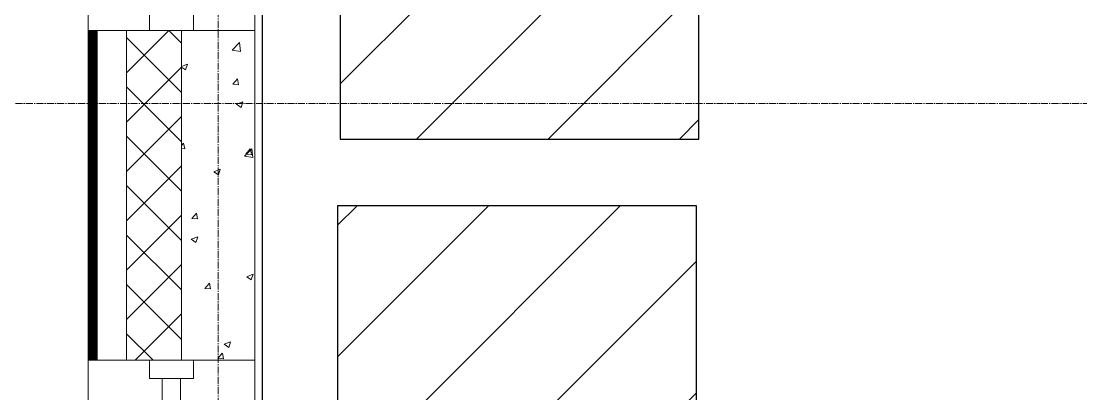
# Model space of a CAD drawing. Header units: millimetres. Extents: x -231292 to 573618, y -153144 to 564035.
# Drawn here: x 8346 to 11239, y -110937 to -109920 of the extents above; entities that cross this region are included whole.
import ezdxf

# ---------------------------------------------------------------- set-up
doc = ezdxf.new("R2010")
doc.units = ezdxf.units.MM
doc.linetypes.add('CENTER2', pattern=[28.575, 19.05, -3.175, 3.175, -3.175])
doc.layers.get('0').update_dxf_attribs({"color": 250})
for name, color, linetype, lineweight in [('10.3) строит. леса', 20, 'Continuous', 30), ('A-Wall_Материал_Газоблок_Контур', 250, 'Continuous', 0), ('АР_Окна', 250, 'Continuous', 5), ('АР_Стены ПЕНОблок', 250, 'Continuous', 20), ('АР_Тонкая', 250, 'Continuous', 5), ('АР_Утеплитель', 250, 'Continuous', 0), ('АР_Штриховка', 250, 'Continuous', 0), ('РД_Оси_100', 250, 'Continuous', 0)]:
    doc.layers.add(name, color=color, linetype=linetype, lineweight=lineweight)

# ---------------------------------------------------------------- blocks, each defined once
blk = doc.blocks.new('оси_рен')
at = {"layer": 'РД_Оси_100', "color": 251, "linetype": 'CENTER2', "true_color": 0x636466}
for p, q in [((1195652.916, 135558.25), (1195652.916, 223268.25)), ((1225207.916, 174613.25), (1189697.958, 174613.25))]:
    blk.add_line(p, q, dxfattribs=at)

msp = doc.modelspace()

# ---------------------------------------------------------------- hatches: boundary and pattern name
at = {"layer": '10.3) строит. леса'}
h = msp.add_hatch(dxfattribs=at)
h.set_pattern_fill('ANSI31', color=256, scale=80)
h.set_pattern_definition([(45, (13416.15, 35637.4), (-179.60512, 179.60512), [])])
h.paths.add_polyline_path([(9216.46, -108241.721), (9216.46, -110241.721), (10196.46, -110241.721), (10196.46, -108241.721)])
h = msp.add_hatch(dxfattribs=at)
h.set_pattern_fill('ANSI31', color=256, scale=80)
h.set_pattern_definition([(45, (13409.22, 33455.42), (-179.60512, 179.60512), [])])
h.paths.add_polyline_path([(9209.529, -110423.694), (9209.529, -112423.694), (10189.529, -112423.694), (10189.529, -110423.694)])

# ---------------------------------------------------------------- linework, layer by layer
msp.add_lwpolyline([(16573.458, -98570.283), (9003.458, -98570.283), (9003.458, -135535.288), (16573.458, -135535.288)], close=True)
for points in [[(9216.46, -108241.721), (9216.46, -110241.721), (10196.46, -110241.721), (10196.46, -108241.721)], [(9209.529, -110423.694), (9209.529, -112423.694), (10189.529, -112423.694), (10189.529, -110423.694)]]:
    msp.add_lwpolyline(points, close=True, dxfattribs=at)
at = {"layer": 'A-Wall_Материал_Газоблок_Контур', "color": 18, "linetype": 'Continuous', "lineweight": 0, "true_color": 0x000000}
for p, q in [((8528.458, -108745.283), (8528.458, -109945.283)), ((8983.458, -109945.283), (8983.458, -108745.283)), ((8528.458, -110845.283), (8528.458, -112045.283)), ((8983.458, -112045.283), (8983.458, -110845.283))]:
    msp.add_line(p, q, dxfattribs=at)
at = {"layer": 'АР_Окна', "color": 18, "linetype": 'Continuous', "lineweight": 5, "true_color": 0x000000}
for p, q in [((8528.458, -108745.283), (8528.458, -109945.283)), ((8983.458, -108745.283), (8983.458, -109945.283)), ((8528.458, -110845.283), (8528.458, -112045.283)), ((8983.458, -110845.283), (8983.458, -112045.283))]:
    msp.add_line(p, q, dxfattribs=at)
for points in [[(8815.958, -109895.283), (8815.958, -109945.283), (8695.958, -109945.283), (8695.958, -109895.283)], [(8815.958, -110895.283), (8815.958, -110845.283), (8695.958, -110845.283), (8695.958, -110895.283)], [(8730.958, -110895.283), (8780.958, -110895.283), (8780.958, -111995.283), (8730.958, -111995.283)]]:
    msp.add_lwpolyline(points, close=True, dxfattribs=at)
at = {"layer": 'АР_Стены ПЕНОблок', "color": 18, "linetype": 'Continuous', "lineweight": 20, "true_color": 0x000000}
for p, q in [((8983.458, -109945.283), (8783.458, -109945.283)), ((8783.458, -109945.283), (8783.458, -110845.283)), ((8983.458, -110845.283), (8983.458, -109945.283)), ((8783.458, -110845.283), (8983.458, -110845.283))]:
    msp.add_line(p, q, dxfattribs=at)
at = {"layer": 'АР_Тонкая', "color": 18, "linetype": 'Continuous', "lineweight": 5, "true_color": 0x000000}
for p, q in [((8553.458, -109945.283), (8528.458, -109945.283)), ((8528.458, -109945.283), (8528.458, -110845.283)), ((8633.458, -109945.283), (8553.458, -109945.283)), ((8553.458, -109945.283), (8553.458, -110845.283)), ((8553.458, -110845.283), (8553.458, -109945.283)), ((8633.458, -110845.283), (8633.458, -109945.283)), ((8528.458, -110845.283), (8553.458, -110845.283)), ((8553.458, -110845.283), (8633.458, -110845.283))]:
    msp.add_line(p, q, dxfattribs=at)
at = {"layer": 'АР_Утеплитель', "color": 18, "linetype": 'Continuous', "lineweight": 0, "true_color": 0x000000}
for p, q in [((8783.458, -109945.283), (8633.458, -109945.283)), ((8633.458, -109945.283), (8633.458, -110845.283)), ((8783.458, -110845.283), (8783.458, -109945.283)), ((8633.458, -110845.283), (8783.458, -110845.283))]:
    msp.add_line(p, q, dxfattribs=at)
at = {"layer": 'АР_Штриховка', "color": 18, "linetype": 'Continuous', "lineweight": 0, "true_color": 0x000000}
for p, q in [((8528.458, -109946.283), (8553.458, -109946.283)), ((8528.458, -109947.283), (8553.458, -109947.283)), ((8528.458, -109948.283), (8553.458, -109948.283)), ((8528.458, -109949.283), (8553.458, -109949.283)), ((8528.458, -109950.283), (8553.458, -109950.283)), ((8528.458, -109951.283), (8553.458, -109951.283)), ((8528.458, -109952.283), (8553.458, -109952.283)), ((8528.458, -109953.283), (8553.458, -109953.283)), ((8528.458, -109954.283), (8553.458, -109954.283)), ((8528.458, -109955.283), (8553.458, -109955.283)), ((8528.458, -109956.283), (8553.458, -109956.283)), ((8528.458, -109957.283), (8553.458, -109957.283)), ((8528.458, -109958.283), (8553.458, -109958.283)), ((8528.458, -109959.283), (8553.458, -109959.283)), ((8528.458, -109960.283), (8553.458, -109960.283)), ((8633.458, -110060.785), (8748.96, -109945.283)), ((8783.458, -109980.192), (8748.549, -109945.283)), ((8528.458, -109961.283), (8553.458, -109961.283)), ((8528.458, -109962.283), (8553.458, -109962.283)), ((8528.458, -109963.283), (8553.458, -109963.283)), ((8528.458, -109964.283), (8553.458, -109964.283)), ((8528.458, -109965.283), (8553.458, -109965.283)), ((8528.458, -109966.283), (8553.458, -109966.283)), ((8528.458, -109967.283), (8553.458, -109967.283)), ((8528.458, -109968.283), (8553.458, -109968.283)), ((8528.458, -109969.283), (8553.458, -109969.283)), ((8528.458, -109970.283), (8553.458, -109970.283)), ((8528.458, -109971.283), (8553.458, -109971.283)), ((8528.458, -109972.283), (8553.458, -109972.283)), ((8528.458, -109973.283), (8553.458, -109973.283)), ((8528.458, -109974.283), (8553.458, -109974.283)), ((8528.458, -109975.283), (8553.458, -109975.283)), ((8528.458, -109976.283), (8553.458, -109976.283)), ((8528.458, -109977.283), (8553.458, -109977.283)), ((8528.458, -109978.283), (8553.458, -109978.283)), ((8528.458, -109979.283), (8553.458, -109979.283)), ((8528.458, -109980.283), (8553.458, -109980.283)), ((8528.458, -109981.283), (8553.458, -109981.283)), ((8528.458, -109982.283), (8553.458, -109982.283)), ((8528.458, -109983.283), (8553.458, -109983.283)), ((8528.458, -109984.283), (8553.458, -109984.283)), ((8528.458, -109985.283), (8553.458, -109985.283)), ((8528.458, -109986.283), (8553.458, -109986.283)), ((8528.458, -109987.283), (8553.458, -109987.283)), ((8528.458, -109988.283), (8553.458, -109988.283)), ((8528.458, -109989.283), (8553.458, -109989.283)), ((8783.458, -110114.896), (8633.458, -109964.896)), ((8922.093, -109999.261), (8941.877, -109978.642)), ((8944.715, -110002.761), (8941.909, -109978.639)), ((8528.458, -109990.283), (8553.458, -109990.283)), ((8528.458, -109991.283), (8553.458, -109991.283)), ((8528.458, -109992.283), (8553.458, -109992.283)), ((8528.458, -109993.283), (8553.458, -109993.283)), ((8528.458, -109994.283), (8553.458, -109994.283)), ((8528.458, -109995.283), (8553.458, -109995.283)), ((8528.458, -109996.283), (8553.458, -109996.283)), ((8528.458, -109997.283), (8553.458, -109997.283)), ((8528.458, -109998.283), (8553.458, -109998.283)), ((8528.458, -109999.283), (8553.458, -109999.283)), ((8528.458, -110000.283), (8553.458, -110000.283)), ((8528.458, -110001.283), (8553.458, -110001.283)), ((8528.458, -110002.283), (8553.458, -110002.283)), ((8528.458, -110003.283), (8553.458, -110003.283)), ((8528.458, -110004.283), (8553.458, -110004.283)), ((8528.458, -110005.283), (8553.458, -110005.283)), ((8528.458, -110006.283), (8553.458, -110006.283)), ((8528.458, -110007.283), (8553.458, -110007.283)), ((8528.458, -110008.283), (8553.458, -110008.283)), ((8528.458, -110009.283), (8553.458, -110009.283)), ((8528.458, -110010.283), (8553.458, -110010.283)), ((8528.458, -110011.283), (8553.458, -110011.283)), ((8528.458, -110012.283), (8553.458, -110012.283)), ((8528.458, -110013.283), (8553.458, -110013.283)), ((8528.458, -110014.283), (8553.458, -110014.283)), ((8528.458, -110015.283), (8553.458, -110015.283)), ((8528.458, -110016.283), (8553.458, -110016.283)), ((8528.458, -110017.283), (8553.458, -110017.283)), ((8528.458, -110018.283), (8553.458, -110018.283)), ((8922.117, -109999.312), (8944.707, -110002.815)), ((8528.458, -110019.283), (8553.458, -110019.283)), ((8528.458, -110020.283), (8553.458, -110020.283)), ((8528.458, -110021.283), (8553.458, -110021.283)), ((8528.458, -110022.283), (8553.458, -110022.283)), ((8528.458, -110023.283), (8553.458, -110023.283)), ((8528.458, -110024.283), (8553.458, -110024.283)), ((8528.458, -110025.283), (8553.458, -110025.283)), ((8528.458, -110026.283), (8553.458, -110026.283)), ((8528.458, -110027.283), (8553.458, -110027.283)), ((8528.458, -110028.283), (8553.458, -110028.283)), ((8528.458, -110029.283), (8553.458, -110029.283)), ((8528.458, -110030.283), (8553.458, -110030.283)), ((8528.458, -110031.283), (8553.458, -110031.283)), ((8528.458, -110032.283), (8553.458, -110032.283)), ((8528.458, -110033.283), (8553.458, -110033.283)), ((8528.458, -110034.283), (8553.458, -110034.283)), ((8528.458, -110035.283), (8553.458, -110035.283)), ((8528.458, -110036.283), (8553.458, -110036.283)), ((8528.458, -110037.283), (8553.458, -110037.283)), ((8528.458, -110038.283), (8553.458, -110038.283)), ((8528.458, -110039.283), (8553.458, -110039.283)), ((8528.458, -110040.283), (8553.458, -110040.283)), ((8528.458, -110041.283), (8553.458, -110041.283)), ((8528.458, -110042.283), (8553.458, -110042.283)), ((8528.458, -110043.283), (8553.458, -110043.283)), ((8528.458, -110044.283), (8553.458, -110044.283)), ((8528.458, -110045.283), (8553.458, -110045.283)), ((8528.458, -110046.283), (8553.458, -110046.283)), ((8528.458, -110047.283), (8553.458, -110047.283)), ((8633.458, -110195.488), (8783.458, -110045.488)), ((8783.458, -110043.889), (8799.559, -110037.708)), ((8783.458, -110045.715), (8794.394, -110053.091)), ((8794.399, -110053.093), (8799.549, -110037.744)), ((8528.458, -110048.283), (8553.458, -110048.283)), ((8528.458, -110049.283), (8553.458, -110049.283)), ((8528.458, -110050.283), (8553.458, -110050.283)), ((8528.458, -110051.283), (8553.458, -110051.283)), ((8528.458, -110052.283), (8553.458, -110052.283)), ((8528.458, -110053.283), (8553.458, -110053.283)), ((8528.458, -110054.283), (8553.458, -110054.283)), ((8528.458, -110055.283), (8553.458, -110055.283)), ((8528.458, -110056.283), (8553.458, -110056.283)), ((8528.458, -110057.283), (8553.458, -110057.283)), ((8528.458, -110058.283), (8553.458, -110058.283)), ((8528.458, -110059.283), (8553.458, -110059.283)), ((8528.458, -110060.283), (8553.458, -110060.283)), ((8528.458, -110061.283), (8553.458, -110061.283)), ((8528.458, -110062.283), (8553.458, -110062.283)), ((8528.458, -110063.283), (8553.458, -110063.283)), ((8528.458, -110064.283), (8553.458, -110064.283)), ((8528.458, -110065.283), (8553.458, -110065.283)), ((8528.458, -110066.283), (8553.458, -110066.283)), ((8528.458, -110067.283), (8553.458, -110067.283)), ((8528.458, -110068.283), (8553.458, -110068.283)), ((8528.458, -110069.283), (8553.458, -110069.283)), ((8528.458, -110070.283), (8553.458, -110070.283)), ((8528.458, -110071.283), (8553.458, -110071.283)), ((8528.458, -110072.283), (8553.458, -110072.283)), ((8528.458, -110073.283), (8553.458, -110073.283)), ((8528.458, -110074.283), (8553.458, -110074.283)), ((8528.458, -110075.283), (8553.458, -110075.283)), ((8528.458, -110076.283), (8553.458, -110076.283)), ((8528.458, -110077.283), (8553.458, -110077.283)), ((8528.458, -110078.283), (8553.458, -110078.283)), ((8528.458, -110079.283), (8553.458, -110079.283)), ((8528.458, -110080.283), (8553.458, -110080.283)), ((8528.458, -110081.283), (8553.458, -110081.283)), ((8528.458, -110082.283), (8553.458, -110082.283)), ((8528.458, -110083.283), (8553.458, -110083.283)), ((8528.458, -110084.283), (8553.458, -110084.283)), ((8528.458, -110085.283), (8553.458, -110085.283)), ((8528.458, -110086.283), (8553.458, -110086.283)), ((8528.458, -110087.283), (8553.458, -110087.283)), ((8528.458, -110088.283), (8553.458, -110088.283)), ((8528.458, -110089.283), (8553.458, -110089.283)), ((8528.458, -110090.283), (8553.458, -110090.283)), ((8528.458, -110091.283), (8553.458, -110091.283)), ((8528.458, -110092.283), (8553.458, -110092.283)), ((8528.458, -110093.283), (8553.458, -110093.283)), ((8528.458, -110094.283), (8553.458, -110094.283)), ((8528.458, -110095.283), (8553.458, -110095.283)), ((8528.458, -110096.283), (8553.458, -110096.283)), ((8528.458, -110097.283), (8553.458, -110097.283)), ((8528.458, -110098.283), (8553.458, -110098.283)), ((8528.458, -110099.283), (8553.458, -110099.283)), ((8528.458, -110100.283), (8553.458, -110100.283)), ((8528.458, -110101.283), (8553.458, -110101.283)), ((8528.458, -110102.283), (8553.458, -110102.283)), ((8528.458, -110103.283), (8553.458, -110103.283)), ((8528.458, -110104.283), (8553.458, -110104.283)), ((8528.458, -110105.283), (8553.458, -110105.283)), ((8783.458, -110249.6), (8633.458, -110099.6)), ((8923.759, -110092.19), (8936.004, -110077.597)), ((8923.759, -110092.191), (8938.941, -110093.519)), ((8939.065, -110093.496), (8936.129, -110077.575)), ((8528.458, -110106.283), (8553.458, -110106.283)), ((8528.458, -110107.283), (8553.458, -110107.283)), ((8528.458, -110108.283), (8553.458, -110108.283)), ((8528.458, -110109.283), (8553.458, -110109.283)), ((8528.458, -110110.283), (8553.458, -110110.283)), ((8528.458, -110111.283), (8553.458, -110111.283)), ((8528.458, -110112.283), (8553.458, -110112.283)), ((8528.458, -110113.283), (8553.458, -110113.283)), ((8528.458, -110114.283), (8553.458, -110114.283)), ((8528.458, -110115.283), (8553.458, -110115.283)), ((8528.458, -110116.283), (8553.458, -110116.283)), ((8528.458, -110117.283), (8553.458, -110117.283)), ((8528.458, -110118.283), (8553.458, -110118.283)), ((8528.458, -110119.283), (8553.458, -110119.283)), ((8528.458, -110120.283), (8553.458, -110120.283)), ((8528.458, -110121.283), (8553.458, -110121.283)), ((8528.458, -110122.283), (8553.458, -110122.283)), ((8528.458, -110123.283), (8553.458, -110123.283)), ((8528.458, -110124.283), (8553.458, -110124.283)), ((8528.458, -110125.283), (8553.458, -110125.283)), ((8528.458, -110126.283), (8553.458, -110126.283)), ((8528.458, -110127.283), (8553.458, -110127.283)), ((8528.458, -110128.283), (8553.458, -110128.283)), ((8528.458, -110129.283), (8553.458, -110129.283)), ((8528.458, -110130.283), (8553.458, -110130.283)), ((8528.458, -110131.283), (8553.458, -110131.283)), ((8528.458, -110132.283), (8553.458, -110132.283)), ((8528.458, -110133.283), (8553.458, -110133.283)), ((8528.458, -110134.283), (8553.458, -110134.283)), ((8528.458, -110135.283), (8553.458, -110135.283)), ((8528.458, -110136.283), (8553.458, -110136.283)), ((8528.458, -110137.283), (8553.458, -110137.283)), ((8528.458, -110138.283), (8553.458, -110138.283)), ((8528.458, -110139.283), (8553.458, -110139.283)), ((8528.458, -110140.283), (8553.458, -110140.283)), ((8528.458, -110141.283), (8553.458, -110141.283)), ((8528.458, -110142.283), (8553.458, -110142.283)), ((8528.458, -110143.283), (8553.458, -110143.283)), ((8528.458, -110144.283), (8553.458, -110144.283)), ((8528.458, -110145.283), (8553.458, -110145.283)), ((8528.458, -110146.283), (8553.458, -110146.283)), ((8528.458, -110147.283), (8553.458, -110147.283)), ((8528.458, -110148.283), (8553.458, -110148.283)), ((8528.458, -110149.283), (8553.458, -110149.283)), ((8528.458, -110150.283), (8553.458, -110150.283)), ((8528.458, -110151.283), (8553.458, -110151.283)), ((8528.458, -110152.283), (8553.458, -110152.283)), ((8528.458, -110153.283), (8553.458, -110153.283)), ((8528.458, -110154.283), (8553.458, -110154.283)), ((8528.458, -110155.283), (8553.458, -110155.283)), ((8528.458, -110156.283), (8553.458, -110156.283)), ((8528.458, -110157.283), (8553.458, -110157.283)), ((8528.458, -110158.283), (8553.458, -110158.283)), ((8528.458, -110159.283), (8553.458, -110159.283)), ((8528.458, -110160.283), (8553.458, -110160.283)), ((8528.458, -110161.283), (8553.458, -110161.283)), ((8528.458, -110162.283), (8553.458, -110162.283)), ((8528.458, -110163.283), (8553.458, -110163.283)), ((8933.374, -110146.834), (8946.008, -110155.356)), ((8933.389, -110146.8), (8951.174, -110139.974)), ((8946.013, -110155.358), (8951.163, -110140.009)), ((8528.458, -110164.283), (8553.458, -110164.283)), ((8528.458, -110165.283), (8553.458, -110165.283)), ((8528.458, -110166.283), (8553.458, -110166.283)), ((8528.458, -110167.283), (8553.458, -110167.283)), ((8528.458, -110168.283), (8553.458, -110168.283)), ((8528.458, -110169.283), (8553.458, -110169.283)), ((8528.458, -110170.283), (8553.458, -110170.283)), ((8528.458, -110171.283), (8553.458, -110171.283)), ((8528.458, -110172.283), (8553.458, -110172.283)), ((8528.458, -110173.283), (8553.458, -110173.283)), ((8528.458, -110174.283), (8553.458, -110174.283)), ((8528.458, -110175.283), (8553.458, -110175.283)), ((8528.458, -110176.283), (8553.458, -110176.283)), ((8528.458, -110177.283), (8553.458, -110177.283)), ((8528.458, -110178.283), (8553.458, -110178.283)), ((8528.458, -110179.283), (8553.458, -110179.283)), ((8528.458, -110180.283), (8553.458, -110180.283)), ((8528.458, -110181.283), (8553.458, -110181.283)), ((8528.458, -110182.283), (8553.458, -110182.283)), ((8528.458, -110183.283), (8553.458, -110183.283)), ((8528.458, -110184.283), (8553.458, -110184.283)), ((8528.458, -110185.283), (8553.458, -110185.283)), ((8528.458, -110186.283), (8553.458, -110186.283)), ((8528.458, -110187.283), (8553.458, -110187.283)), ((8528.458, -110188.283), (8553.458, -110188.283)), ((8528.458, -110189.283), (8553.458, -110189.283)), ((8528.458, -110190.283), (8553.458, -110190.283)), ((8528.458, -110191.283), (8553.458, -110191.283)), ((8528.458, -110192.283), (8553.458, -110192.283)), ((8633.458, -110330.192), (8783.458, -110180.192)), ((8528.458, -110193.283), (8553.458, -110193.283)), ((8528.458, -110194.283), (8553.458, -110194.283)), ((8528.458, -110195.283), (8553.458, -110195.283)), ((8528.458, -110196.283), (8553.458, -110196.283)), ((8528.458, -110197.283), (8553.458, -110197.283)), ((8528.458, -110198.283), (8553.458, -110198.283)), ((8528.458, -110199.283), (8553.458, -110199.283)), ((8528.458, -110200.283), (8553.458, -110200.283)), ((8528.458, -110201.283), (8553.458, -110201.283)), ((8528.458, -110202.283), (8553.458, -110202.283)), ((8528.458, -110203.283), (8553.458, -110203.283)), ((8528.458, -110204.283), (8553.458, -110204.283)), ((8528.458, -110205.283), (8553.458, -110205.283)), ((8528.458, -110206.283), (8553.458, -110206.283)), ((8528.458, -110207.283), (8553.458, -110207.283)), ((8528.458, -110208.283), (8553.458, -110208.283)), ((8528.458, -110209.283), (8553.458, -110209.283)), ((8528.458, -110210.283), (8553.458, -110210.283)), ((8528.458, -110211.283), (8553.458, -110211.283)), ((8528.458, -110212.283), (8553.458, -110212.283)), ((8528.458, -110213.283), (8553.458, -110213.283)), ((8528.458, -110214.283), (8553.458, -110214.283)), ((8528.458, -110215.283), (8553.458, -110215.283)), ((8528.458, -110216.283), (8553.458, -110216.283)), ((8528.458, -110217.283), (8553.458, -110217.283)), ((8528.458, -110218.283), (8553.458, -110218.283)), ((8528.458, -110219.283), (8553.458, -110219.283)), ((8528.458, -110220.283), (8553.458, -110220.283)), ((8528.458, -110221.283), (8553.458, -110221.283)), ((8528.458, -110222.283), (8553.458, -110222.283)), ((8528.458, -110223.283), (8553.458, -110223.283)), ((8528.458, -110224.283), (8553.458, -110224.283)), ((8528.458, -110225.283), (8553.458, -110225.283)), ((8528.458, -110226.283), (8553.458, -110226.283)), ((8528.458, -110227.283), (8553.458, -110227.283)), ((8528.458, -110228.283), (8553.458, -110228.283)), ((8528.458, -110229.283), (8553.458, -110229.283)), ((8528.458, -110230.283), (8553.458, -110230.283)), ((8528.458, -110231.283), (8553.458, -110231.283)), ((8528.458, -110232.283), (8553.458, -110232.283)), ((8528.458, -110233.283), (8553.458, -110233.283)), ((8528.458, -110234.283), (8553.458, -110234.283)), ((8528.458, -110235.283), (8553.458, -110235.283)), ((8528.458, -110236.283), (8553.458, -110236.283)), ((8528.458, -110237.283), (8553.458, -110237.283)), ((8528.458, -110238.283), (8553.458, -110238.283)), ((8528.458, -110239.283), (8553.458, -110239.283)), ((8528.458, -110240.283), (8553.458, -110240.283)), ((8528.458, -110241.283), (8553.458, -110241.283)), ((8528.458, -110242.283), (8553.458, -110242.283)), ((8528.458, -110243.283), (8553.458, -110243.283)), ((8528.458, -110244.283), (8553.458, -110244.283)), ((8528.458, -110245.283), (8553.458, -110245.283)), ((8528.458, -110246.283), (8553.458, -110246.283)), ((8528.458, -110247.283), (8553.458, -110247.283)), ((8528.458, -110248.283), (8553.458, -110248.283)), ((8528.458, -110249.283), (8553.458, -110249.283)), ((8528.458, -110250.283), (8553.458, -110250.283)), ((8783.458, -110384.304), (8633.458, -110234.304)), ((8528.458, -110251.283), (8553.458, -110251.283)), ((8528.458, -110252.283), (8553.458, -110252.283)), ((8528.458, -110253.283), (8553.458, -110253.283)), ((8528.458, -110254.283), (8553.458, -110254.283)), ((8528.458, -110255.283), (8553.458, -110255.283)), ((8528.458, -110256.283), (8553.458, -110256.283)), ((8528.458, -110257.283), (8553.458, -110257.283)), ((8528.458, -110258.283), (8553.458, -110258.283)), ((8528.458, -110259.283), (8553.458, -110259.283)), ((8528.458, -110260.283), (8553.458, -110260.283)), ((8528.458, -110261.283), (8553.458, -110261.283)), ((8528.458, -110262.283), (8553.458, -110262.283)), ((8528.458, -110263.283), (8553.458, -110263.283)), ((8528.458, -110264.283), (8553.458, -110264.283)), ((8528.458, -110265.283), (8553.458, -110265.283)), ((8528.458, -110266.283), (8553.458, -110266.283)), ((8528.458, -110267.283), (8553.458, -110267.283)), ((8528.458, -110268.283), (8553.458, -110268.283)), ((8528.458, -110269.283), (8553.458, -110269.283)), ((8528.458, -110270.283), (8553.458, -110270.283)), ((8528.458, -110271.283), (8553.458, -110271.283)), ((8528.458, -110272.283), (8553.458, -110272.283)), ((8528.458, -110273.283), (8553.458, -110273.283)), ((8528.458, -110274.283), (8553.458, -110274.283)), ((8528.458, -110275.283), (8553.458, -110275.283)), ((8528.458, -110276.283), (8553.458, -110276.283)), ((8528.458, -110277.283), (8553.458, -110277.283)), ((8528.458, -110278.283), (8553.458, -110278.283)), ((8528.458, -110279.283), (8553.458, -110279.283)), ((8783.458, -110259.395), (8789.063, -110252.715)), ((8783.458, -110267.89), (8792, -110268.637)), ((8792.124, -110268.614), (8789.187, -110252.693)), ((8955.768, -110288.73), (8975.552, -110268.111)), ((8959.002, -110283.247), (8971.248, -110268.654)), ((8974.308, -110284.553), (8971.371, -110268.632)), ((8978.39, -110292.229), (8975.584, -110268.107)), ((8528.458, -110280.283), (8553.458, -110280.283)), ((8528.458, -110281.283), (8553.458, -110281.283)), ((8528.458, -110282.283), (8553.458, -110282.283)), ((8528.458, -110283.283), (8553.458, -110283.283)), ((8528.458, -110284.283), (8553.458, -110284.283)), ((8528.458, -110285.283), (8553.458, -110285.283)), ((8528.458, -110286.283), (8553.458, -110286.283)), ((8528.458, -110287.283), (8553.458, -110287.283)), ((8528.458, -110288.283), (8553.458, -110288.283)), ((8528.458, -110289.283), (8553.458, -110289.283)), ((8528.458, -110290.283), (8553.458, -110290.283)), ((8528.458, -110291.283), (8553.458, -110291.283)), ((8528.458, -110292.283), (8553.458, -110292.283)), ((8528.458, -110293.283), (8553.458, -110293.283)), ((8528.458, -110294.283), (8553.458, -110294.283)), ((8528.458, -110295.283), (8553.458, -110295.283)), ((8528.458, -110296.283), (8553.458, -110296.283)), ((8528.458, -110297.283), (8553.458, -110297.283)), ((8528.458, -110298.283), (8553.458, -110298.283)), ((8528.458, -110299.283), (8553.458, -110299.283)), ((8528.458, -110300.283), (8553.458, -110300.283)), ((8528.458, -110301.283), (8553.458, -110301.283)), ((8528.458, -110302.283), (8553.458, -110302.283)), ((8528.458, -110303.283), (8553.458, -110303.283)), ((8528.458, -110304.283), (8553.458, -110304.283)), ((8528.458, -110305.283), (8553.458, -110305.283)), ((8528.458, -110306.283), (8553.458, -110306.283)), ((8528.458, -110307.283), (8553.458, -110307.283)), ((8528.458, -110308.283), (8553.458, -110308.283)), ((8955.792, -110288.78), (8978.382, -110292.283)), ((8959.002, -110283.248), (8974.184, -110284.576)), ((8528.458, -110309.283), (8553.458, -110309.283)), ((8528.458, -110310.283), (8553.458, -110310.283)), ((8528.458, -110311.283), (8553.458, -110311.283)), ((8528.458, -110312.283), (8553.458, -110312.283)), ((8528.458, -110313.283), (8553.458, -110313.283)), ((8528.458, -110314.283), (8553.458, -110314.283)), ((8528.458, -110315.283), (8553.458, -110315.283)), ((8528.458, -110316.283), (8553.458, -110316.283)), ((8528.458, -110317.283), (8553.458, -110317.283)), ((8528.458, -110318.283), (8553.458, -110318.283)), ((8528.458, -110319.283), (8553.458, -110319.283)), ((8528.458, -110320.283), (8553.458, -110320.283)), ((8528.458, -110321.283), (8553.458, -110321.283)), ((8528.458, -110322.283), (8553.458, -110322.283)), ((8528.458, -110323.283), (8553.458, -110323.283)), ((8528.458, -110324.283), (8553.458, -110324.283)), ((8528.458, -110325.283), (8553.458, -110325.283)), ((8528.458, -110326.283), (8553.458, -110326.283)), ((8528.458, -110327.283), (8553.458, -110327.283)), ((8528.458, -110328.283), (8553.458, -110328.283)), ((8528.458, -110329.283), (8553.458, -110329.283)), ((8528.458, -110330.283), (8553.458, -110330.283)), ((8528.458, -110331.283), (8553.458, -110331.283)), ((8528.458, -110332.283), (8553.458, -110332.283)), ((8528.458, -110333.283), (8553.458, -110333.283)), ((8528.458, -110334.283), (8553.458, -110334.283)), ((8528.458, -110335.283), (8553.458, -110335.283)), ((8528.458, -110336.283), (8553.458, -110336.283)), ((8528.458, -110337.283), (8553.458, -110337.283)), ((8633.458, -110464.896), (8783.458, -110314.896)), ((8871.572, -110331.022), (8884.206, -110339.544)), ((8871.587, -110330.989), (8889.372, -110324.162)), ((8884.211, -110339.546), (8889.361, -110324.197)), ((8528.458, -110338.283), (8553.458, -110338.283)), ((8528.458, -110339.283), (8553.458, -110339.283)), ((8528.458, -110340.283), (8553.458, -110340.283)), ((8528.458, -110341.283), (8553.458, -110341.283)), ((8528.458, -110342.283), (8553.458, -110342.283)), ((8528.458, -110343.283), (8553.458, -110343.283)), ((8528.458, -110344.283), (8553.458, -110344.283)), ((8528.458, -110345.283), (8553.458, -110345.283)), ((8528.458, -110346.283), (8553.458, -110346.283)), ((8528.458, -110347.283), (8553.458, -110347.283)), ((8528.458, -110348.283), (8553.458, -110348.283)), ((8528.458, -110349.283), (8553.458, -110349.283)), ((8528.458, -110350.283), (8553.458, -110350.283)), ((8528.458, -110351.283), (8553.458, -110351.283)), ((8528.458, -110352.283), (8553.458, -110352.283)), ((8528.458, -110353.283), (8553.458, -110353.283)), ((8528.458, -110354.283), (8553.458, -110354.283)), ((8528.458, -110355.283), (8553.458, -110355.283)), ((8528.458, -110356.283), (8553.458, -110356.283)), ((8528.458, -110357.283), (8553.458, -110357.283)), ((8528.458, -110358.283), (8553.458, -110358.283)), ((8528.458, -110359.283), (8553.458, -110359.283)), ((8528.458, -110360.283), (8553.458, -110360.283)), ((8528.458, -110361.283), (8553.458, -110361.283)), ((8528.458, -110362.283), (8553.458, -110362.283)), ((8528.458, -110363.283), (8553.458, -110363.283)), ((8528.458, -110364.283), (8553.458, -110364.283)), ((8528.458, -110365.283), (8553.458, -110365.283)), ((8528.458, -110366.283), (8553.458, -110366.283)), ((8528.458, -110367.283), (8553.458, -110367.283)), ((8528.458, -110368.283), (8553.458, -110368.283)), ((8528.458, -110369.283), (8553.458, -110369.283)), ((8528.458, -110370.283), (8553.458, -110370.283)), ((8528.458, -110371.283), (8553.458, -110371.283)), ((8528.458, -110372.283), (8553.458, -110372.283)), ((8528.458, -110373.283), (8553.458, -110373.283)), ((8528.458, -110374.283), (8553.458, -110374.283)), ((8528.458, -110375.283), (8553.458, -110375.283)), ((8528.458, -110376.283), (8553.458, -110376.283)), ((8528.458, -110377.283), (8553.458, -110377.283)), ((8528.458, -110378.283), (8553.458, -110378.283)), ((8528.458, -110379.283), (8553.458, -110379.283)), ((8528.458, -110380.283), (8553.458, -110380.283)), ((8528.458, -110381.283), (8553.458, -110381.283)), ((8528.458, -110382.283), (8553.458, -110382.283)), ((8528.458, -110383.283), (8553.458, -110383.283)), ((8528.458, -110384.283), (8553.458, -110384.283)), ((8528.458, -110385.283), (8553.458, -110385.283)), ((8528.458, -110386.283), (8553.458, -110386.283)), ((8528.458, -110387.283), (8553.458, -110387.283)), ((8528.458, -110388.283), (8553.458, -110388.283)), ((8528.458, -110389.283), (8553.458, -110389.283)), ((8528.458, -110390.283), (8553.458, -110390.283)), ((8528.458, -110391.283), (8553.458, -110391.283)), ((8528.458, -110392.283), (8553.458, -110392.283)), ((8528.458, -110393.283), (8553.458, -110393.283)), ((8528.458, -110394.283), (8553.458, -110394.283)), ((8783.458, -110519.008), (8633.458, -110369.008)), ((8528.458, -110395.283), (8553.458, -110395.283)), ((8528.458, -110396.283), (8553.458, -110396.283)), ((8528.458, -110397.283), (8553.458, -110397.283)), ((8528.458, -110398.283), (8553.458, -110398.283)), ((8528.458, -110399.283), (8553.458, -110399.283)), ((8528.458, -110400.283), (8553.458, -110400.283)), ((8528.458, -110401.283), (8553.458, -110401.283)), ((8528.458, -110402.283), (8553.458, -110402.283)), ((8528.458, -110403.283), (8553.458, -110403.283)), ((8528.458, -110404.283), (8553.458, -110404.283)), ((8528.458, -110405.283), (8553.458, -110405.283)), ((8528.458, -110406.283), (8553.458, -110406.283)), ((8528.458, -110407.283), (8553.458, -110407.283)), ((8528.458, -110408.283), (8553.458, -110408.283)), ((8528.458, -110409.283), (8553.458, -110409.283)), ((8528.458, -110410.283), (8553.458, -110410.283)), ((8528.458, -110411.283), (8553.458, -110411.283)), ((8528.458, -110412.283), (8553.458, -110412.283)), ((8528.458, -110413.283), (8553.458, -110413.283)), ((8528.458, -110414.283), (8553.458, -110414.283)), ((8528.458, -110415.283), (8553.458, -110415.283)), ((8528.458, -110416.283), (8553.458, -110416.283)), ((8528.458, -110417.283), (8553.458, -110417.283)), ((8528.458, -110418.283), (8553.458, -110418.283)), ((8528.458, -110419.283), (8553.458, -110419.283)), ((8528.458, -110420.283), (8553.458, -110420.283)), ((8528.458, -110421.283), (8553.458, -110421.283)), ((8528.458, -110422.283), (8553.458, -110422.283)), ((8528.458, -110423.283), (8553.458, -110423.283)), ((8528.458, -110424.283), (8553.458, -110424.283)), ((8528.458, -110425.283), (8553.458, -110425.283)), ((8528.458, -110426.283), (8553.458, -110426.283)), ((8528.458, -110427.283), (8553.458, -110427.283)), ((8528.458, -110428.283), (8553.458, -110428.283)), ((8528.458, -110429.283), (8553.458, -110429.283)), ((8528.458, -110430.283), (8553.458, -110430.283)), ((8528.458, -110431.283), (8553.458, -110431.283)), ((8528.458, -110432.283), (8553.458, -110432.283)), ((8528.458, -110433.283), (8553.458, -110433.283)), ((8528.458, -110434.283), (8553.458, -110434.283)), ((8528.458, -110435.283), (8553.458, -110435.283)), ((8528.458, -110436.283), (8553.458, -110436.283)), ((8528.458, -110437.283), (8553.458, -110437.283)), ((8528.458, -110438.283), (8553.458, -110438.283)), ((8528.458, -110439.283), (8553.458, -110439.283)), ((8528.458, -110440.283), (8553.458, -110440.283)), ((8528.458, -110441.283), (8553.458, -110441.283)), ((8528.458, -110442.283), (8553.458, -110442.283)), ((8528.458, -110443.283), (8553.458, -110443.283)), ((8528.458, -110444.283), (8553.458, -110444.283)), ((8528.458, -110445.283), (8553.458, -110445.283)), ((8528.458, -110446.283), (8553.458, -110446.283)), ((8528.458, -110447.283), (8553.458, -110447.283)), ((8528.458, -110448.283), (8553.458, -110448.283)), ((8528.458, -110449.283), (8553.458, -110449.283)), ((8528.458, -110450.283), (8553.458, -110450.283)), ((8528.458, -110451.283), (8553.458, -110451.283)), ((8528.458, -110452.283), (8553.458, -110452.283)), ((8633.458, -110599.6), (8783.458, -110449.6)), ((8812.061, -110458.365), (8824.306, -110443.772)), ((8827.367, -110459.671), (8824.43, -110443.749)), ((8528.458, -110453.283), (8553.458, -110453.283)), ((8528.458, -110454.283), (8553.458, -110454.283)), ((8528.458, -110455.283), (8553.458, -110455.283)), ((8528.458, -110456.283), (8553.458, -110456.283)), ((8528.458, -110457.283), (8553.458, -110457.283)), ((8528.458, -110458.283), (8553.458, -110458.283)), ((8528.458, -110459.283), (8553.458, -110459.283)), ((8528.458, -110460.283), (8553.458, -110460.283)), ((8528.458, -110461.283), (8553.458, -110461.283)), ((8528.458, -110462.283), (8553.458, -110462.283)), ((8528.458, -110463.283), (8553.458, -110463.283)), ((8528.458, -110464.283), (8553.458, -110464.283)), ((8528.458, -110465.283), (8553.458, -110465.283)), ((8528.458, -110466.283), (8553.458, -110466.283)), ((8528.458, -110467.283), (8553.458, -110467.283)), ((8528.458, -110468.283), (8553.458, -110468.283)), ((8528.458, -110469.283), (8553.458, -110469.283)), ((8528.458, -110470.283), (8553.458, -110470.283)), ((8528.458, -110471.283), (8553.458, -110471.283)), ((8528.458, -110472.283), (8553.458, -110472.283)), ((8528.458, -110473.283), (8553.458, -110473.283)), ((8528.458, -110474.283), (8553.458, -110474.283)), ((8528.458, -110475.283), (8553.458, -110475.283)), ((8528.458, -110476.283), (8553.458, -110476.283)), ((8528.458, -110477.283), (8553.458, -110477.283)), ((8528.458, -110478.283), (8553.458, -110478.283)), ((8528.458, -110479.283), (8553.458, -110479.283)), ((8528.458, -110480.283), (8553.458, -110480.283)), ((8528.458, -110481.283), (8553.458, -110481.283)), ((8812.061, -110458.365), (8827.243, -110459.694)), ((8528.458, -110482.283), (8553.458, -110482.283)), ((8528.458, -110483.283), (8553.458, -110483.283)), ((8528.458, -110484.283), (8553.458, -110484.283)), ((8528.458, -110485.283), (8553.458, -110485.283)), ((8528.458, -110486.283), (8553.458, -110486.283)), ((8528.458, -110487.283), (8553.458, -110487.283)), ((8528.458, -110488.283), (8553.458, -110488.283)), ((8528.458, -110489.283), (8553.458, -110489.283)), ((8528.458, -110490.283), (8553.458, -110490.283)), ((8528.458, -110491.283), (8553.458, -110491.283)), ((8528.458, -110492.283), (8553.458, -110492.283)), ((8528.458, -110493.283), (8553.458, -110493.283)), ((8528.458, -110494.283), (8553.458, -110494.283)), ((8528.458, -110495.283), (8553.458, -110495.283)), ((8528.458, -110496.283), (8553.458, -110496.283)), ((8528.458, -110497.283), (8553.458, -110497.283)), ((8528.458, -110498.283), (8553.458, -110498.283)), ((8528.458, -110499.283), (8553.458, -110499.283)), ((8528.458, -110500.283), (8553.458, -110500.283)), ((8528.458, -110501.283), (8553.458, -110501.283)), ((8528.458, -110502.283), (8553.458, -110502.283)), ((8528.458, -110503.283), (8553.458, -110503.283)), ((8528.458, -110504.283), (8553.458, -110504.283)), ((8528.458, -110505.283), (8553.458, -110505.283)), ((8528.458, -110506.283), (8553.458, -110506.283)), ((8528.458, -110507.283), (8553.458, -110507.283)), ((8528.458, -110508.283), (8553.458, -110508.283)), ((8528.458, -110509.283), (8553.458, -110509.283)), ((8528.458, -110510.283), (8553.458, -110510.283)), ((8783.458, -110653.711), (8633.458, -110503.711)), ((8809.785, -110515.177), (8827.57, -110508.35)), ((8822.409, -110523.734), (8827.559, -110508.385)), ((8528.458, -110511.283), (8553.458, -110511.283)), ((8528.458, -110512.283), (8553.458, -110512.283)), ((8528.458, -110513.283), (8553.458, -110513.283)), ((8528.458, -110514.283), (8553.458, -110514.283)), ((8528.458, -110515.283), (8553.458, -110515.283)), ((8528.458, -110516.283), (8553.458, -110516.283)), ((8528.458, -110517.283), (8553.458, -110517.283)), ((8528.458, -110518.283), (8553.458, -110518.283)), ((8528.458, -110519.283), (8553.458, -110519.283)), ((8528.458, -110520.283), (8553.458, -110520.283)), ((8528.458, -110521.283), (8553.458, -110521.283)), ((8528.458, -110522.283), (8553.458, -110522.283)), ((8528.458, -110523.283), (8553.458, -110523.283)), ((8528.458, -110524.283), (8553.458, -110524.283)), ((8528.458, -110525.283), (8553.458, -110525.283)), ((8528.458, -110526.283), (8553.458, -110526.283)), ((8528.458, -110527.283), (8553.458, -110527.283)), ((8528.458, -110528.283), (8553.458, -110528.283)), ((8528.458, -110529.283), (8553.458, -110529.283)), ((8528.458, -110530.283), (8553.458, -110530.283)), ((8528.458, -110531.283), (8553.458, -110531.283)), ((8528.458, -110532.283), (8553.458, -110532.283)), ((8528.458, -110533.283), (8553.458, -110533.283)), ((8528.458, -110534.283), (8553.458, -110534.283)), ((8528.458, -110535.283), (8553.458, -110535.283)), ((8528.458, -110536.283), (8553.458, -110536.283)), ((8528.458, -110537.283), (8553.458, -110537.283)), ((8528.458, -110538.283), (8553.458, -110538.283)), ((8528.458, -110539.283), (8553.458, -110539.283)), ((8809.77, -110515.21), (8822.404, -110523.732)), ((8528.458, -110540.283), (8553.458, -110540.283)), ((8528.458, -110541.283), (8553.458, -110541.283)), ((8528.458, -110542.283), (8553.458, -110542.283)), ((8528.458, -110543.283), (8553.458, -110543.283)), ((8528.458, -110544.283), (8553.458, -110544.283)), ((8528.458, -110545.283), (8553.458, -110545.283)), ((8528.458, -110546.283), (8553.458, -110546.283)), ((8528.458, -110547.283), (8553.458, -110547.283)), ((8528.458, -110548.283), (8553.458, -110548.283)), ((8528.458, -110549.283), (8553.458, -110549.283)), ((8528.458, -110550.283), (8553.458, -110550.283)), ((8528.458, -110551.283), (8553.458, -110551.283)), ((8528.458, -110552.283), (8553.458, -110552.283)), ((8528.458, -110553.283), (8553.458, -110553.283)), ((8528.458, -110554.283), (8553.458, -110554.283)), ((8528.458, -110555.283), (8553.458, -110555.283)), ((8528.458, -110556.283), (8553.458, -110556.283)), ((8528.458, -110557.283), (8553.458, -110557.283)), ((8528.458, -110558.283), (8553.458, -110558.283)), ((8528.458, -110559.283), (8553.458, -110559.283)), ((8528.458, -110560.283), (8553.458, -110560.283)), ((8528.458, -110561.283), (8553.458, -110561.283)), ((8528.458, -110562.283), (8553.458, -110562.283)), ((8528.458, -110563.283), (8553.458, -110563.283)), ((8528.458, -110564.283), (8553.458, -110564.283)), ((8528.458, -110565.283), (8553.458, -110565.283)), ((8528.458, -110566.283), (8553.458, -110566.283)), ((8528.458, -110567.283), (8553.458, -110567.283)), ((8528.458, -110568.283), (8553.458, -110568.283)), ((8528.458, -110569.283), (8553.458, -110569.283)), ((8528.458, -110570.283), (8553.458, -110570.283)), ((8528.458, -110571.283), (8553.458, -110571.283)), ((8528.458, -110572.283), (8553.458, -110572.283)), ((8528.458, -110573.283), (8553.458, -110573.283)), ((8528.458, -110574.283), (8553.458, -110574.283)), ((8528.458, -110575.283), (8553.458, -110575.283)), ((8528.458, -110576.283), (8553.458, -110576.283)), ((8528.458, -110577.283), (8553.458, -110577.283)), ((8528.458, -110578.283), (8553.458, -110578.283)), ((8528.458, -110579.283), (8553.458, -110579.283)), ((8528.458, -110580.283), (8553.458, -110580.283)), ((8528.458, -110581.283), (8553.458, -110581.283)), ((8528.458, -110582.283), (8553.458, -110582.283)), ((8528.458, -110583.283), (8553.458, -110583.283)), ((8528.458, -110584.283), (8553.458, -110584.283)), ((8528.458, -110585.283), (8553.458, -110585.283)), ((8528.458, -110586.283), (8553.458, -110586.283)), ((8528.458, -110587.283), (8553.458, -110587.283)), ((8528.458, -110588.283), (8553.458, -110588.283)), ((8528.458, -110589.283), (8553.458, -110589.283)), ((8528.458, -110590.283), (8553.458, -110590.283)), ((8528.458, -110591.283), (8553.458, -110591.283)), ((8528.458, -110592.283), (8553.458, -110592.283)), ((8528.458, -110593.283), (8553.458, -110593.283)), ((8528.458, -110594.283), (8553.458, -110594.283)), ((8528.458, -110595.283), (8553.458, -110595.283)), ((8528.458, -110596.283), (8553.458, -110596.283)), ((8528.458, -110597.283), (8553.458, -110597.283)), ((8633.458, -110734.304), (8783.458, -110584.304)), ((8528.458, -110598.283), (8553.458, -110598.283)), ((8528.458, -110599.283), (8553.458, -110599.283)), ((8528.458, -110600.283), (8553.458, -110600.283)), ((8528.458, -110601.283), (8553.458, -110601.283)), ((8528.458, -110602.283), (8553.458, -110602.283)), ((8528.458, -110603.283), (8553.458, -110603.283)), ((8528.458, -110604.283), (8553.458, -110604.283)), ((8528.458, -110605.283), (8553.458, -110605.283)), ((8528.458, -110606.283), (8553.458, -110606.283)), ((8528.458, -110607.283), (8553.458, -110607.283)), ((8528.458, -110608.283), (8553.458, -110608.283)), ((8528.458, -110609.283), (8553.458, -110609.283)), ((8528.458, -110610.283), (8553.458, -110610.283)), ((8528.458, -110611.283), (8553.458, -110611.283)), ((8528.458, -110612.283), (8553.458, -110612.283)), ((8528.458, -110613.283), (8553.458, -110613.283)), ((8528.458, -110614.283), (8553.458, -110614.283)), ((8528.458, -110615.283), (8553.458, -110615.283)), ((8528.458, -110616.283), (8553.458, -110616.283)), ((8528.458, -110617.283), (8553.458, -110617.283)), ((8528.458, -110618.283), (8553.458, -110618.283)), ((8528.458, -110619.283), (8553.458, -110619.283)), ((8528.458, -110620.283), (8553.458, -110620.283)), ((8528.458, -110621.283), (8553.458, -110621.283)), ((8528.458, -110622.283), (8553.458, -110622.283)), ((8528.458, -110623.283), (8553.458, -110623.283)), ((8528.458, -110624.283), (8553.458, -110624.283)), ((8528.458, -110625.283), (8553.458, -110625.283)), ((8528.458, -110626.283), (8553.458, -110626.283)), ((8961.384, -110617.475), (8974.019, -110625.997)), ((8961.399, -110617.442), (8979.184, -110610.615)), ((8974.023, -110625.999), (8979.174, -110610.65)), ((8528.458, -110627.283), (8553.458, -110627.283)), ((8528.458, -110628.283), (8553.458, -110628.283)), ((8528.458, -110629.283), (8553.458, -110629.283)), ((8528.458, -110630.283), (8553.458, -110630.283)), ((8528.458, -110631.283), (8553.458, -110631.283)), ((8528.458, -110632.283), (8553.458, -110632.283)), ((8528.458, -110633.283), (8553.458, -110633.283)), ((8528.458, -110634.283), (8553.458, -110634.283)), ((8528.458, -110635.283), (8553.458, -110635.283)), ((8528.458, -110636.283), (8553.458, -110636.283)), ((8528.458, -110637.283), (8553.458, -110637.283)), ((8528.458, -110638.283), (8553.458, -110638.283)), ((8528.458, -110639.283), (8553.458, -110639.283)), ((8528.458, -110640.283), (8553.458, -110640.283)), ((8528.458, -110641.283), (8553.458, -110641.283)), ((8528.458, -110642.283), (8553.458, -110642.283)), ((8528.458, -110643.283), (8553.458, -110643.283)), ((8528.458, -110644.283), (8553.458, -110644.283)), ((8528.458, -110645.283), (8553.458, -110645.283)), ((8528.458, -110646.283), (8553.458, -110646.283)), ((8528.458, -110647.283), (8553.458, -110647.283)), ((8528.458, -110648.283), (8553.458, -110648.283)), ((8528.458, -110649.283), (8553.458, -110649.283)), ((8528.458, -110650.283), (8553.458, -110650.283)), ((8528.458, -110651.283), (8553.458, -110651.283)), ((8528.458, -110652.283), (8553.458, -110652.283)), ((8528.458, -110653.283), (8553.458, -110653.283)), ((8528.458, -110654.283), (8553.458, -110654.283)), ((8528.458, -110655.283), (8553.458, -110655.283)), ((8783.458, -110788.415), (8633.458, -110638.415)), ((8847.305, -110649.422), (8859.55, -110634.829)), ((8847.305, -110649.422), (8862.487, -110650.751)), ((8862.61, -110650.728), (8859.673, -110634.806)), ((8528.458, -110656.283), (8553.458, -110656.283)), ((8528.458, -110657.283), (8553.458, -110657.283)), ((8528.458, -110658.283), (8553.458, -110658.283)), ((8528.458, -110659.283), (8553.458, -110659.283)), ((8528.458, -110660.283), (8553.458, -110660.283)), ((8528.458, -110661.283), (8553.458, -110661.283)), ((8528.458, -110662.283), (8553.458, -110662.283)), ((8528.458, -110663.283), (8553.458, -110663.283)), ((8528.458, -110664.283), (8553.458, -110664.283)), ((8528.458, -110665.283), (8553.458, -110665.283)), ((8528.458, -110666.283), (8553.458, -110666.283)), ((8528.458, -110667.283), (8553.458, -110667.283)), ((8528.458, -110668.283), (8553.458, -110668.283)), ((8528.458, -110669.283), (8553.458, -110669.283)), ((8528.458, -110670.283), (8553.458, -110670.283)), ((8528.458, -110671.283), (8553.458, -110671.283)), ((8528.458, -110672.283), (8553.458, -110672.283)), ((8528.458, -110673.283), (8553.458, -110673.283)), ((8528.458, -110674.283), (8553.458, -110674.283)), ((8528.458, -110675.283), (8553.458, -110675.283)), ((8528.458, -110676.283), (8553.458, -110676.283)), ((8528.458, -110677.283), (8553.458, -110677.283)), ((8528.458, -110678.283), (8553.458, -110678.283)), ((8528.458, -110679.283), (8553.458, -110679.283)), ((8528.458, -110680.283), (8553.458, -110680.283)), ((8528.458, -110681.283), (8553.458, -110681.283)), ((8528.458, -110682.283), (8553.458, -110682.283)), ((8528.458, -110683.283), (8553.458, -110683.283)), ((8528.458, -110684.283), (8553.458, -110684.283)), ((8528.458, -110685.283), (8553.458, -110685.283)), ((8528.458, -110686.283), (8553.458, -110686.283)), ((8528.458, -110687.283), (8553.458, -110687.283)), ((8528.458, -110688.283), (8553.458, -110688.283)), ((8528.458, -110689.283), (8553.458, -110689.283)), ((8528.458, -110690.283), (8553.458, -110690.283)), ((8528.458, -110691.283), (8553.458, -110691.283)), ((8528.458, -110692.283), (8553.458, -110692.283)), ((8528.458, -110693.283), (8553.458, -110693.283)), ((8528.458, -110694.283), (8553.458, -110694.283)), ((8528.458, -110695.283), (8553.458, -110695.283)), ((8528.458, -110696.283), (8553.458, -110696.283)), ((8528.458, -110697.283), (8553.458, -110697.283)), ((8528.458, -110698.283), (8553.458, -110698.283)), ((8528.458, -110699.283), (8553.458, -110699.283)), ((8528.458, -110700.283), (8553.458, -110700.283)), ((8528.458, -110701.283), (8553.458, -110701.283)), ((8528.458, -110702.283), (8553.458, -110702.283)), ((8528.458, -110703.283), (8553.458, -110703.283)), ((8528.458, -110704.283), (8553.458, -110704.283)), ((8528.458, -110705.283), (8553.458, -110705.283)), ((8528.458, -110706.283), (8553.458, -110706.283)), ((8528.458, -110707.283), (8553.458, -110707.283)), ((8528.458, -110708.283), (8553.458, -110708.283)), ((8528.458, -110709.283), (8553.458, -110709.283)), ((8528.458, -110710.283), (8553.458, -110710.283)), ((8528.458, -110711.283), (8553.458, -110711.283)), ((8528.458, -110712.283), (8553.458, -110712.283)), ((8528.458, -110713.283), (8553.458, -110713.283)), ((8528.458, -110714.283), (8553.458, -110714.283)), ((8528.458, -110715.283), (8553.458, -110715.283)), ((8528.458, -110716.283), (8553.458, -110716.283)), ((8528.458, -110717.283), (8553.458, -110717.283)), ((8528.458, -110718.283), (8553.458, -110718.283)), ((8528.458, -110719.283), (8553.458, -110719.283)), ((8528.458, -110720.283), (8553.458, -110720.283)), ((8528.458, -110721.283), (8553.458, -110721.283)), ((8528.458, -110722.283), (8553.458, -110722.283)), ((8528.458, -110723.283), (8553.458, -110723.283)), ((8528.458, -110724.283), (8553.458, -110724.283)), ((8528.458, -110725.283), (8553.458, -110725.283)), ((8528.458, -110726.283), (8553.458, -110726.283)), ((8528.458, -110727.283), (8553.458, -110727.283)), ((8528.458, -110728.283), (8553.458, -110728.283)), ((8528.458, -110729.283), (8553.458, -110729.283)), ((8528.458, -110730.283), (8553.458, -110730.283)), ((8528.458, -110731.283), (8553.458, -110731.283)), ((8528.458, -110732.283), (8553.458, -110732.283)), ((8528.458, -110733.283), (8553.458, -110733.283)), ((8528.458, -110734.283), (8553.458, -110734.283)), ((8528.458, -110735.283), (8553.458, -110735.283)), ((8528.458, -110736.283), (8553.458, -110736.283)), ((8528.458, -110737.283), (8553.458, -110737.283)), ((8528.458, -110738.283), (8553.458, -110738.283)), ((8528.458, -110739.283), (8553.458, -110739.283)), ((8528.458, -110740.283), (8553.458, -110740.283)), ((8528.458, -110741.283), (8553.458, -110741.283)), ((8528.458, -110742.283), (8553.458, -110742.283)), ((8657.183, -110845.283), (8783.458, -110719.008)), ((8528.458, -110743.283), (8553.458, -110743.283)), ((8528.458, -110744.283), (8553.458, -110744.283)), ((8528.458, -110745.283), (8553.458, -110745.283)), ((8528.458, -110746.283), (8553.458, -110746.283)), ((8528.458, -110747.283), (8553.458, -110747.283)), ((8528.458, -110748.283), (8553.458, -110748.283)), ((8528.458, -110749.283), (8553.458, -110749.283)), ((8528.458, -110750.283), (8553.458, -110750.283)), ((8528.458, -110751.283), (8553.458, -110751.283)), ((8528.458, -110752.283), (8553.458, -110752.283)), ((8528.458, -110753.283), (8553.458, -110753.283)), ((8528.458, -110754.283), (8553.458, -110754.283)), ((8528.458, -110755.283), (8553.458, -110755.283)), ((8528.458, -110756.283), (8553.458, -110756.283)), ((8528.458, -110757.283), (8553.458, -110757.283)), ((8528.458, -110758.283), (8553.458, -110758.283)), ((8528.458, -110759.283), (8553.458, -110759.283)), ((8528.458, -110760.283), (8553.458, -110760.283)), ((8528.458, -110761.283), (8553.458, -110761.283)), ((8528.458, -110762.283), (8553.458, -110762.283)), ((8528.458, -110763.283), (8553.458, -110763.283)), ((8528.458, -110764.283), (8553.458, -110764.283)), ((8528.458, -110765.283), (8553.458, -110765.283)), ((8528.458, -110766.283), (8553.458, -110766.283)), ((8528.458, -110767.283), (8553.458, -110767.283)), ((8528.458, -110768.283), (8553.458, -110768.283)), ((8528.458, -110769.283), (8553.458, -110769.283)), ((8528.458, -110770.283), (8553.458, -110770.283)), ((8528.458, -110771.283), (8553.458, -110771.283)), ((8528.458, -110772.283), (8553.458, -110772.283)), ((8528.458, -110773.283), (8553.458, -110773.283)), ((8528.458, -110774.283), (8553.458, -110774.283)), ((8528.458, -110775.283), (8553.458, -110775.283)), ((8528.458, -110776.283), (8553.458, -110776.283)), ((8528.458, -110777.283), (8553.458, -110777.283)), ((8528.458, -110778.283), (8553.458, -110778.283)), ((8528.458, -110779.283), (8553.458, -110779.283)), ((8528.458, -110780.283), (8553.458, -110780.283)), ((8528.458, -110781.283), (8553.458, -110781.283)), ((8528.458, -110782.283), (8553.458, -110782.283)), ((8528.458, -110783.283), (8553.458, -110783.283)), ((8528.458, -110784.283), (8553.458, -110784.283)), ((8528.458, -110785.283), (8553.458, -110785.283)), ((8528.458, -110786.283), (8553.458, -110786.283)), ((8528.458, -110787.283), (8553.458, -110787.283)), ((8528.458, -110788.283), (8553.458, -110788.283)), ((8528.458, -110789.283), (8553.458, -110789.283)), ((8528.458, -110790.283), (8553.458, -110790.283)), ((8528.458, -110791.283), (8553.458, -110791.283)), ((8528.458, -110792.283), (8553.458, -110792.283)), ((8528.458, -110793.283), (8553.458, -110793.283)), ((8528.458, -110794.283), (8553.458, -110794.283)), ((8528.458, -110795.283), (8553.458, -110795.283)), ((8528.458, -110796.283), (8553.458, -110796.283)), ((8528.458, -110797.283), (8553.458, -110797.283)), ((8528.458, -110798.283), (8553.458, -110798.283)), ((8528.458, -110799.283), (8553.458, -110799.283)), ((8528.458, -110800.283), (8553.458, -110800.283)), ((8705.622, -110845.283), (8633.458, -110773.119)), ((8899.597, -110801.63), (8917.382, -110794.803)), ((8912.221, -110810.187), (8917.372, -110794.838)), ((8528.458, -110801.283), (8553.458, -110801.283)), ((8528.458, -110802.283), (8553.458, -110802.283)), ((8528.458, -110803.283), (8553.458, -110803.283)), ((8528.458, -110804.283), (8553.458, -110804.283)), ((8528.458, -110805.283), (8553.458, -110805.283)), ((8528.458, -110806.283), (8553.458, -110806.283)), ((8528.458, -110807.283), (8553.458, -110807.283)), ((8528.458, -110808.283), (8553.458, -110808.283)), ((8528.458, -110809.283), (8553.458, -110809.283)), ((8528.458, -110810.283), (8553.458, -110810.283)), ((8528.458, -110811.283), (8553.458, -110811.283)), ((8528.458, -110812.283), (8553.458, -110812.283)), ((8528.458, -110813.283), (8553.458, -110813.283)), ((8528.458, -110814.283), (8553.458, -110814.283)), ((8528.458, -110815.283), (8553.458, -110815.283)), ((8528.458, -110816.283), (8553.458, -110816.283)), ((8528.458, -110817.283), (8553.458, -110817.283)), ((8528.458, -110818.283), (8553.458, -110818.283)), ((8528.458, -110819.283), (8553.458, -110819.283)), ((8528.458, -110820.283), (8553.458, -110820.283)), ((8528.458, -110821.283), (8553.458, -110821.283)), ((8528.458, -110822.283), (8553.458, -110822.283)), ((8528.458, -110823.283), (8553.458, -110823.283)), ((8528.458, -110824.283), (8553.458, -110824.283)), ((8528.458, -110825.283), (8553.458, -110825.283)), ((8528.458, -110826.283), (8553.458, -110826.283)), ((8528.458, -110827.283), (8553.458, -110827.283)), ((8528.458, -110828.283), (8553.458, -110828.283)), ((8528.458, -110829.283), (8553.458, -110829.283)), ((8882.548, -110840.479), (8894.793, -110825.886)), ((8897.853, -110841.785), (8894.916, -110825.863)), ((8899.582, -110801.663), (8912.217, -110810.185)), ((8528.458, -110830.283), (8553.458, -110830.283)), ((8528.458, -110831.283), (8553.458, -110831.283)), ((8528.458, -110832.283), (8553.458, -110832.283)), ((8528.458, -110833.283), (8553.458, -110833.283)), ((8528.458, -110834.283), (8553.458, -110834.283)), ((8528.458, -110835.283), (8553.458, -110835.283)), ((8528.458, -110836.283), (8553.458, -110836.283)), ((8528.458, -110837.283), (8553.458, -110837.283)), ((8528.458, -110838.283), (8553.458, -110838.283)), ((8528.458, -110839.283), (8553.458, -110839.283)), ((8528.458, -110840.283), (8553.458, -110840.283)), ((8528.458, -110841.283), (8553.458, -110841.283)), ((8528.458, -110842.283), (8553.458, -110842.283)), ((8528.458, -110843.283), (8553.458, -110843.283)), ((8528.458, -110844.283), (8553.458, -110844.283)), ((8528.458, -110845.283), (8553.458, -110845.283)), ((8882.548, -110840.479), (8897.73, -110841.807))]:
    msp.add_line(p, q, dxfattribs=at)

# ---------------------------------------------------------------- block references
at = {"rotation": 359.999868838025}
msp.add_blockref('оси_рен', (-1186769.82, -284755.728), dxfattribs=at)

doc.saveas('drawing.dxf')
